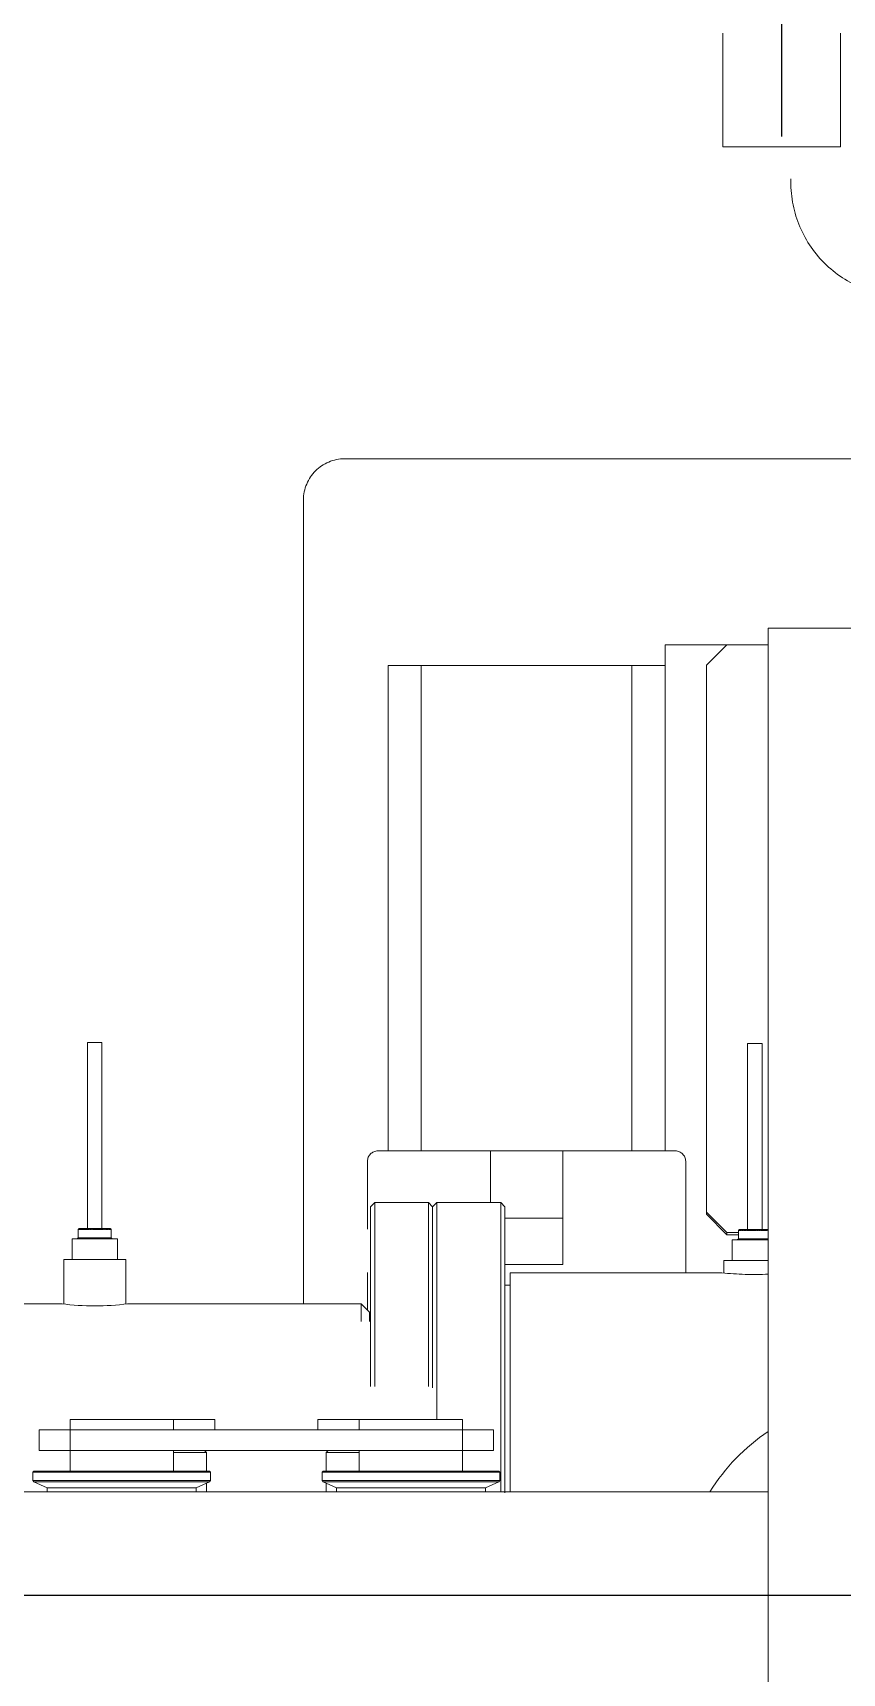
# Model space of a CAD drawing. Extents: x -681219 to -550379, y -242630 to -158199.
# Drawn here: x -644647 to -644256, y -213954 to -213161 of the extents above; entities that cross this region are included whole.
import ezdxf
from ezdxf.lldxf.tags import DXFTag

# ---------------------------------------------------------------- set-up
doc = ezdxf.new("R2010")
doc.units = 0
doc.header["$LTSCALE"] = 1000
doc.linetypes.add('DASHED2', pattern=[9.525, 6.35, -3.175])
doc.layers.get('0').update_dxf_attribs({"linetype": 'CONTINUOUS'})
doc.layers.add('center', color=253, linetype='CENTER2')
doc.layers.add('future', color=4, linetype='DASHED2', lineweight=0)
tags = doc.linetypes.add('CENTER2', pattern=[28.575, 19.05, -3.175, 3.175, -3.175]).pattern_tags.tags
tags[10:11] = [DXFTag(74, 4), DXFTag(75, 0), DXFTag(340, '0'), DXFTag(46, 0.0), DXFTag(50, 0.0), DXFTag(44, 0.0), DXFTag(45, 0.0)]
tags[8:9] = [DXFTag(74, 4), DXFTag(75, 0), DXFTag(340, '0'), DXFTag(46, 0.0), DXFTag(50, 0.0), DXFTag(44, 0.0), DXFTag(45, 0.0)]
tags[6:7] = [DXFTag(74, 4), DXFTag(75, 0), DXFTag(340, '0'), DXFTag(46, 0.0), DXFTag(50, 0.0), DXFTag(44, 0.0), DXFTag(45, 0.0)]
tags[4:5] = [DXFTag(74, 4), DXFTag(75, 0), DXFTag(340, '0'), DXFTag(46, 0.0), DXFTag(50, 0.0), DXFTag(44, 0.0), DXFTag(45, 0.0)]

# ---------------------------------------------------------------- blocks, each defined once
blk = doc.blocks.new('*U47')
at = {"color": 0, "linetype": 'ByBlock', "lineweight": -2}
for p, q in [((664.14, 57.73), (664.14, 13.59)), ((664.14, 13.59), (664.14, 0.86)), ((664.14, 0.86), (664.14, -140.57)), ((-1553.86, -50), (664.14, -50)), ((308.18, -55.5), (308.64, -54.8)), ((394.18, -55.5), (308.18, -55.5)), ((308.18, -59.5), (308.18, -55.5)), ((308.64, -54.8), (315.18, -52)), ((308.64, -54.8), (393.72, -54.8)), ((315.18, -52), (315.18, -50)), ((387.18, -52), (315.18, -52)), ((387.18, -50), (387.18, -52)), ((387.18, -52), (393.72, -54.8)), ((392.18, -50), (392.18, -54.14)), ((393.72, -54.8), (394.18, -55.5)), ((394.18, -55.5), (394.18, -59.5)), ((448.18, -55.5), (448.64, -54.8)), ((534.18, -55.5), (448.18, -55.5)), ((448.18, -59.5), (448.18, -55.5)), ((448.64, -54.8), (455.18, -52)), ((448.64, -54.8), (533.72, -54.8)), ((450.18, -54.14), (450.18, -50)), ((455.18, -52), (455.18, -50)), ((527.18, -52), (455.18, -52)), ((527.18, -50), (527.18, -52)), ((527.18, -52), (533.72, -54.8)), ((533.72, -54.8), (534.18, -55.5)), ((534.18, -55.5), (534.18, -59.5)), ((534.64, -190), (534.64, -50)), ((536.64, -188), (536.64, -49.5)), ((539.14, -50), (539.14, -156)), ((308.18, -59.5), (394.18, -59.5)), ((308.68, -60), (308.18, -59.5)), ((393.68, -60), (308.68, -60)), ((326.18, -70), (326.18, -60)), ((376.18, -60), (376.18, -70)), ((392.18, -60), (392.18, -69)), ((394.18, -59.5), (393.68, -60)), ((448.18, -59.5), (534.18, -59.5)), ((448.68, -60), (448.18, -59.5)), ((533.68, -60), (448.68, -60)), ((450.18, -69), (450.18, -60)), ((466.18, -70), (466.18, -60)), ((516.18, -60), (516.18, -70)), ((534.18, -59.5), (533.68, -60)), ((326.18, -70), (311.18, -70)), ((311.18, -70), (311.18, -80)), ((326.18, -70), (516.18, -70)), ((326.18, -80), (326.18, -70)), ((376.18, -69), (392.18, -69)), ((392.18, -69), (391.18, -70)), ((450.18, -69), (466.18, -69)), ((451.18, -70), (450.18, -69)), ((516.18, -70), (516.18, -80)), ((531.18, -70), (516.18, -70)), ((531.18, -80), (531.18, -70)), ((311.18, -80), (326.18, -80)), ((326.18, -85), (326.18, -80)), ((326.18, -80), (516.18, -80)), ((376.18, -85), (326.18, -85)), ((376.18, -80), (376.18, -85)), ((396.18, -85), (376.18, -85)), ((396.18, -80), (396.18, -85)), ((446.18, -85), (446.18, -80)), ((466.18, -85), (446.18, -85)), ((466.18, -85), (466.18, -80)), ((516.18, -85), (466.18, -85)), ((503.64, -190), (503.64, -85)), ((516.18, -80), (516.18, -85)), ((516.18, -80), (531.18, -80)), ((471.64, -188), (471.64, -101)), ((473.64, -190), (473.64, -101)), ((499.64, -190), (499.64, -101)), ((501.64, -188), (501.64, -100.29)), ((501.64, -188), (501.64, -100.29)), ((467.14, -132.48), (467.14, -141)), ((471.14, -137), (471.14, -132.48)), ((322.3, -141), (240.14, -141)), ((323.14, -162.5), (323.14, -140.88)), ((353.14, -140.88), (353.14, -162.5)), ((467.14, -141), (354.03, -141)), ((439.14, -530), (439.14, -141)), ((471.14, -137), (467.14, -141)), ((470.14, -138), (470.14, -156.12)), ((471.64, -135), (471.14, -135)), ((664.14, -140.57), (664.14, -153.9)), ((539.14, -150), (536.64, -150)), ((641.65, -156), (539.14, -156)), ((624.14, -210), (624.14, -156)), ((642.64, -162), (642.64, -155.9)), ((664.14, -153.9), (664.14, -463.33)), ((353.14, -162.5), (323.14, -162.5)), ((338.14, -162.5), (327.14, -162.5)), ((327.14, -172.5), (327.14, -162.5)), ((349.14, -162.5), (349.14, -172.5)), ((564.64, -160), (536.64, -160)), ((564.64, -160), (564.64, -182.5)), ((664.14, -162), (642.64, -162)), ((646.64, -172), (646.64, -162)), ((349.14, -172.5), (327.14, -172.5)), ((330.14, -173), (329.64, -172.5)), ((330.14, -173), (330.17, -173)), ((330.14, -173), (330.14, -173)), ((330.14, -173), (330.17, -177)), ((330.17, -173), (330.21, -173)), ((330.21, -173), (330.28, -173)), ((330.28, -173), (330.36, -173)), ((330.36, -173), (330.48, -173)), ((330.48, -173), (330.59, -173)), ((330.59, -173), (330.76, -173)), ((330.76, -173), (330.91, -173)), ((330.91, -173), (331.12, -173)), ((331.12, -173), (331.31, -173)), ((331.31, -173), (331.56, -173)), ((331.56, -173), (331.78, -173)), ((331.78, -173), (332.08, -173)), ((332.08, -173), (332.32, -173)), ((332.32, -173), (332.66, -173)), ((332.66, -173), (332.93, -173)), ((332.93, -173), (333.29, -173)), ((333.29, -173), (333.59, -173)), ((333.59, -173), (333.99, -173)), ((333.99, -173), (334.31, -173)), ((334.31, -173), (334.72, -173)), ((334.72, -173), (335.06, -173)), ((335.06, -173), (335.5, -173)), ((335.5, -173), (335.85, -173)), ((335.85, -173), (336.3, -173)), ((336.3, -173), (336.66, -173)), ((336.66, -173), (337.13, -173)), ((337.13, -173), (337.49, -173)), ((337.49, -173), (337.96, -173)), ((337.96, -173), (338.33, -173)), ((338.33, -173), (338.8, -173)), ((338.8, -173), (339.17, -173)), ((339.17, -173), (339.63, -173)), ((339.63, -173), (339.99, -173)), ((339.99, -173), (340.44, -173)), ((340.44, -173), (340.79, -173)), ((340.79, -173), (341.23, -173)), ((341.23, -173), (341.57, -173)), ((341.57, -173), (341.98, -173)), ((341.98, -173), (342.3, -173)), ((342.3, -173), (342.7, -173)), ((342.7, -173), (343, -173)), ((343, -173), (343.36, -173)), ((343.36, -173), (343.63, -173)), ((343.63, -173), (343.96, -173)), ((343.96, -173), (344.21, -173)), ((344.21, -173), (344.51, -173)), ((344.51, -173), (344.72, -173)), ((344.72, -173), (344.98, -173)), ((344.98, -173), (345.16, -173)), ((345.16, -173), (345.37, -173)), ((345.37, -173), (345.52, -173)), ((345.52, -173), (345.69, -173)), ((345.69, -173), (345.81, -173)), ((345.81, -173), (345.93, -173)), ((345.93, -173), (346, -173)), ((346, -173), (346.08, -173)), ((346.08, -173), (346.11, -173)), ((346.11, -173), (346.14, -173)), ((346.64, -172.5), (346.14, -173)), ((346.14, -173), (346.14, -173)), ((346.14, -173), (346.14, -177)), ((644.14, -174.44), (634.14, -184.39)), ((644.14, -174.44), (649.64, -174.44)), ((644.14, -175.44), (644.14, -174.44)), ((664.14, -172), (646.64, -172)), ((649.64, -172.5), (649.14, -172)), ((649.64, -172.5), (649.67, -172.5)), ((649.64, -172.5), (649.64, -176.5)), ((649.64, -172.5), (649.64, -176.5)), ((649.64, -172.5), (649.64, -172.5)), ((649.67, -172.5), (649.71, -172.5)), ((649.71, -172.5), (649.78, -172.5)), ((649.78, -172.5), (649.86, -172.5)), ((649.86, -172.5), (649.98, -172.5)), ((649.98, -172.5), (650.09, -172.5)), ((650.09, -172.5), (650.26, -172.5)), ((650.26, -172.5), (650.41, -172.5)), ((650.41, -172.5), (650.62, -172.5)), ((650.62, -172.5), (650.81, -172.5)), ((650.81, -172.5), (651.06, -172.5)), ((651.06, -172.5), (651.28, -172.5)), ((651.28, -172.5), (651.58, -172.5)), ((651.58, -172.5), (651.82, -172.5)), ((651.82, -172.5), (652.16, -172.5)), ((652.16, -172.5), (652.43, -172.5)), ((652.43, -172.5), (652.79, -172.5)), ((652.79, -172.5), (653.09, -172.5)), ((653.09, -172.5), (653.49, -172.5)), ((653.49, -172.5), (653.81, -172.5)), ((653.81, -172.5), (654.22, -172.5)), ((654.22, -172.5), (654.56, -172.5)), ((654.56, -172.5), (655, -172.5)), ((655, -172.5), (655.35, -172.5)), ((655.35, -172.5), (655.8, -172.5)), ((655.8, -172.5), (656.16, -172.5)), ((656.16, -172.5), (656.63, -172.5)), ((656.63, -172.5), (656.99, -172.5)), ((656.99, -172.5), (657.46, -172.5)), ((657.46, -172.5), (657.83, -172.5)), ((657.83, -172.5), (658.3, -172.5)), ((658.3, -172.5), (658.67, -172.5)), ((658.67, -172.5), (659.13, -172.5)), ((659.13, -172.5), (659.49, -172.5)), ((659.49, -172.5), (659.94, -172.5)), ((659.94, -172.5), (660.29, -172.5)), ((660.29, -172.5), (660.73, -172.5)), ((660.73, -172.5), (661.07, -172.5)), ((661.07, -172.5), (661.48, -172.5)), ((661.48, -172.5), (661.8, -172.5)), ((661.8, -172.5), (662.2, -172.5)), ((662.2, -172.5), (662.5, -172.5)), ((662.5, -172.5), (662.86, -172.5)), ((662.86, -172.5), (663.13, -172.5)), ((663.13, -172.5), (663.46, -172.5)), ((663.46, -172.5), (663.71, -172.5)), ((663.71, -172.5), (664.01, -172.5)), ((664.01, -172.5), (664.22, -172.5)), ((330.17, -177), (330.14, -177)), ((330.26, -177.12), (330.14, -177)), ((330.14, -177), (330.26, -177.12)), ((330.31, -177.12), (330.17, -177)), ((330.28, -177), (330.21, -177)), ((330.21, -177), (330.31, -177.12)), ((330.64, -177.5), (330.26, -177.12)), ((330.44, -177.12), (330.28, -177)), ((330.48, -177), (330.36, -177)), ((330.36, -177), (330.44, -177.12)), ((330.65, -177.12), (330.48, -177)), ((330.76, -177), (330.59, -177)), ((330.59, -177), (330.65, -177.12)), ((345.64, -177.5), (330.64, -177.5)), ((330.95, -177.12), (330.76, -177)), ((331.12, -177), (330.91, -177)), ((330.91, -177), (330.95, -177.12)), ((331.32, -177.12), (331.12, -177)), ((331.56, -177), (331.31, -177)), ((331.31, -177), (331.32, -177.12)), ((331.77, -177.12), (331.56, -177)), ((331.78, -177), (331.77, -177.12)), ((332.08, -177), (331.78, -177)), ((332.29, -177.12), (332.08, -177)), ((332.32, -177), (332.29, -177.12)), ((332.66, -177), (332.32, -177)), ((332.87, -177.12), (332.66, -177)), ((332.93, -177), (332.87, -177.12)), ((333.29, -177), (332.93, -177)), ((333.51, -177.12), (333.29, -177)), ((333.59, -177), (333.51, -177.12)), ((333.99, -177), (333.59, -177)), ((334.2, -177.12), (333.99, -177)), ((334.31, -177), (334.2, -177.12)), ((334.72, -177), (334.31, -177)), ((334.64, -267.5), (334.64, -177.5)), ((334.94, -177.12), (334.72, -177)), ((335.06, -177), (334.94, -177.12)), ((335.5, -177), (335.06, -177)), ((335.71, -177.12), (335.5, -177)), ((335.85, -177), (335.71, -177.12)), ((336.3, -177), (335.85, -177)), ((336.5, -177.12), (336.3, -177)), ((336.66, -177), (336.5, -177.12)), ((337.13, -177), (336.66, -177)), ((337.32, -177.12), (337.13, -177)), ((337.49, -177), (337.32, -177.12)), ((337.96, -177), (337.49, -177)), ((338.14, -177.12), (337.96, -177)), ((338.33, -177), (338.14, -177.12)), ((338.8, -177), (338.33, -177)), ((338.96, -177.12), (338.8, -177)), ((339.17, -177), (338.96, -177.12)), ((339.63, -177), (339.17, -177)), ((339.78, -177.12), (339.63, -177)), ((339.99, -177), (339.78, -177.12)), ((340.44, -177), (339.99, -177)), ((340.57, -177.12), (340.44, -177)), ((340.79, -177), (340.57, -177.12)), ((341.23, -177), (340.79, -177)), ((341.34, -177.12), (341.23, -177)), ((341.57, -177), (341.34, -177.12)), ((341.98, -177), (341.57, -177)), ((341.64, -177.5), (341.64, -267.5)), ((342.08, -177.12), (341.98, -177)), ((342.3, -177), (342.08, -177.12)), ((342.7, -177), (342.3, -177)), ((342.77, -177.12), (342.7, -177)), ((343, -177), (342.77, -177.12)), ((343.36, -177), (343, -177)), ((343.41, -177.12), (343.36, -177)), ((343.63, -177), (343.41, -177.12)), ((343.96, -177), (343.63, -177)), ((343.99, -177.12), (343.96, -177)), ((344.21, -177), (343.99, -177.12)), ((344.51, -177), (344.21, -177)), ((344.51, -177.12), (344.51, -177)), ((344.72, -177), (344.51, -177.12)), ((344.98, -177), (344.72, -177)), ((344.96, -177.12), (344.98, -177)), ((345.16, -177), (344.96, -177.12)), ((345.37, -177), (345.16, -177)), ((345.34, -177.12), (345.37, -177)), ((345.52, -177), (345.34, -177.12)), ((345.69, -177), (345.52, -177)), ((345.63, -177.12), (345.69, -177)), ((345.81, -177), (345.63, -177.12)), ((346.02, -177.12), (345.64, -177.5)), ((345.93, -177), (345.81, -177)), ((345.85, -177.12), (345.93, -177)), ((346, -177), (345.85, -177.12)), ((345.97, -177.12), (346.08, -177)), ((346.11, -177), (345.97, -177.12)), ((346.08, -177), (346, -177)), ((346.02, -177.12), (346.14, -177)), ((346.14, -177), (346.11, -177)), ((470.14, -177.12), (470.14, -210)), ((564.64, -182.5), (536.64, -182.5)), ((564.64, -182.5), (564.64, -215)), ((634.14, -185.39), (644.14, -175.44)), ((644.14, -175.44), (649.64, -175.44)), ((649.67, -176.5), (649.64, -176.5)), ((649.76, -176.62), (649.64, -176.5)), ((649.64, -176.5), (649.76, -176.62)), ((649.81, -176.62), (649.67, -176.5)), ((649.78, -176.5), (649.71, -176.5)), ((649.71, -176.5), (649.81, -176.62)), ((650.14, -177), (649.76, -176.62)), ((649.94, -176.62), (649.78, -176.5)), ((649.98, -176.5), (649.86, -176.5)), ((649.86, -176.5), (649.94, -176.62)), ((650.15, -176.62), (649.98, -176.5)), ((650.26, -176.5), (650.09, -176.5)), ((650.09, -176.5), (650.15, -176.62)), ((664.14, -177), (650.14, -177)), ((650.45, -176.62), (650.26, -176.5)), ((650.62, -176.5), (650.41, -176.5)), ((650.41, -176.5), (650.45, -176.62)), ((650.82, -176.62), (650.62, -176.5)), ((651.06, -176.5), (650.81, -176.5)), ((650.81, -176.5), (650.82, -176.62)), ((651.27, -176.62), (651.06, -176.5)), ((651.28, -176.5), (651.27, -176.62)), ((651.58, -176.5), (651.28, -176.5)), ((651.79, -176.62), (651.58, -176.5)), ((651.82, -176.5), (651.79, -176.62)), ((652.16, -176.5), (651.82, -176.5)), ((652.37, -176.62), (652.16, -176.5)), ((652.43, -176.5), (652.37, -176.62)), ((652.79, -176.5), (652.43, -176.5)), ((653.01, -176.62), (652.79, -176.5)), ((653.09, -176.5), (653.01, -176.62)), ((653.49, -176.5), (653.09, -176.5)), ((653.7, -176.62), (653.49, -176.5)), ((653.81, -176.5), (653.7, -176.62)), ((654.22, -176.5), (653.81, -176.5)), ((654.14, -267), (654.14, -177)), ((654.44, -176.62), (654.22, -176.5)), ((654.56, -176.5), (654.44, -176.62)), ((655, -176.5), (654.56, -176.5)), ((655.21, -176.62), (655, -176.5)), ((655.35, -176.5), (655.21, -176.62)), ((655.8, -176.5), (655.35, -176.5)), ((656, -176.62), (655.8, -176.5)), ((656.16, -176.5), (656, -176.62)), ((656.63, -176.5), (656.16, -176.5)), ((656.82, -176.62), (656.63, -176.5)), ((656.99, -176.5), (656.82, -176.62)), ((657.46, -176.5), (656.99, -176.5)), ((657.64, -176.62), (657.46, -176.5)), ((657.83, -176.5), (657.64, -176.62)), ((658.3, -176.5), (657.83, -176.5)), ((658.46, -176.62), (658.3, -176.5)), ((658.67, -176.5), (658.46, -176.62)), ((659.13, -176.5), (658.67, -176.5)), ((659.28, -176.62), (659.13, -176.5)), ((659.49, -176.5), (659.28, -176.62)), ((659.94, -176.5), (659.49, -176.5)), ((660.07, -176.62), (659.94, -176.5)), ((660.29, -176.5), (660.07, -176.62)), ((660.73, -176.5), (660.29, -176.5)), ((660.84, -176.62), (660.73, -176.5)), ((661.07, -176.5), (660.84, -176.62)), ((661.48, -176.5), (661.07, -176.5)), ((661.14, -177), (661.14, -267)), ((661.58, -176.62), (661.48, -176.5)), ((661.8, -176.5), (661.58, -176.62)), ((662.2, -176.5), (661.8, -176.5)), ((662.27, -176.62), (662.2, -176.5)), ((662.5, -176.5), (662.27, -176.62)), ((662.86, -176.5), (662.5, -176.5)), ((662.91, -176.62), (662.86, -176.5)), ((663.13, -176.5), (662.91, -176.62)), ((663.46, -176.5), (663.13, -176.5)), ((663.49, -176.62), (663.46, -176.5)), ((663.71, -176.5), (663.49, -176.62)), ((664.01, -176.5), (663.71, -176.5)), ((664.01, -176.62), (664.01, -176.5)), ((664.14, -176.55), (664.01, -176.62)), ((473.64, -190), (471.64, -188)), ((499.64, -190), (473.64, -190)), ((501.64, -188), (499.64, -190)), ((503.64, -190), (501.64, -188)), ((534.64, -190), (503.64, -190)), ((529.64, -190), (529.64, -215)), ((536.64, -188), (534.64, -190)), ((634.14, -184.39), (634.14, -185.39)), ((634.14, -450.05), (634.14, -185.39)), ((475.14, -215), (529.64, -215)), ((480.14, -215), (480.14, -450)), ((496.14, -215), (496.14, -448.67)), ((564.64, -215), (529.64, -215)), ((564.64, -215), (619.14, -215)), ((598.14, -215), (598.14, -448.67)), ((614.14, -215), (614.14, -441.49)), ((341.64, -267.5), (334.64, -267.5)), ((661.14, -267), (654.14, -267)), ((614.14, -460), (614.14, -441.49)), ((480.14, -450), (496.14, -450)), ((496.14, -448.67), (496.14, -450)), ((496.14, -450), (598.14, -450)), ((598.14, -448.67), (598.14, -450)), ((598.14, -450), (614.14, -450)), ((644.14, -460), (634.14, -450.05)), ((644.14, -460), (614.14, -460)), ((664.14, -460), (644.14, -460)), ((664.14, -463.33), (664.14, -468)), ((664.14, -468), (764.14, -468)), ((762.39, -550), (459.14, -550)), ((699.14, -701), (642.14, -701)), ((642.14, -756), (642.14, -701)), ((699.14, -701), (699.14, -756))]:
    blk.add_line(p, q, dxfattribs=at)
for centre, radius, start, end in [((716.64, 0), 95, 211.80601, 236.45226), ((338.14, -269.3), 129.29, 82.89142, 97.10858), ((657.64, -311.17), 155.99, 87.58551, 95.88726), ((475.14, -210), 5, 180, 270), ((619.14, -210), 5, 270, 0), ((459.14, -530), 20, 180, 270), ((730.41, -683.94), 55.4, 88.32299, 181.67701)]:
    blk.add_arc(centre, radius, start, end, dxfattribs=at)
at = {"layer": 'center', "ltscale": 34.537007}
blk.add_line((-1578.77, 0), (3355.71, 0), dxfattribs=at)
at = {"layer": 'center', "ltscale": 7.033196}
blk.add_line((670.64, -706.04), (670.64, -1032.58), dxfattribs=at)

msp = doc.modelspace()

# ---------------------------------------------------------------- block references
at = {"layer": 'future', "xscale": -1, "rotation": 180}
msp.add_blockref('*U47', (-644955.4609, -213916.6983), dxfattribs=at)

doc.saveas('drawing.dxf')
